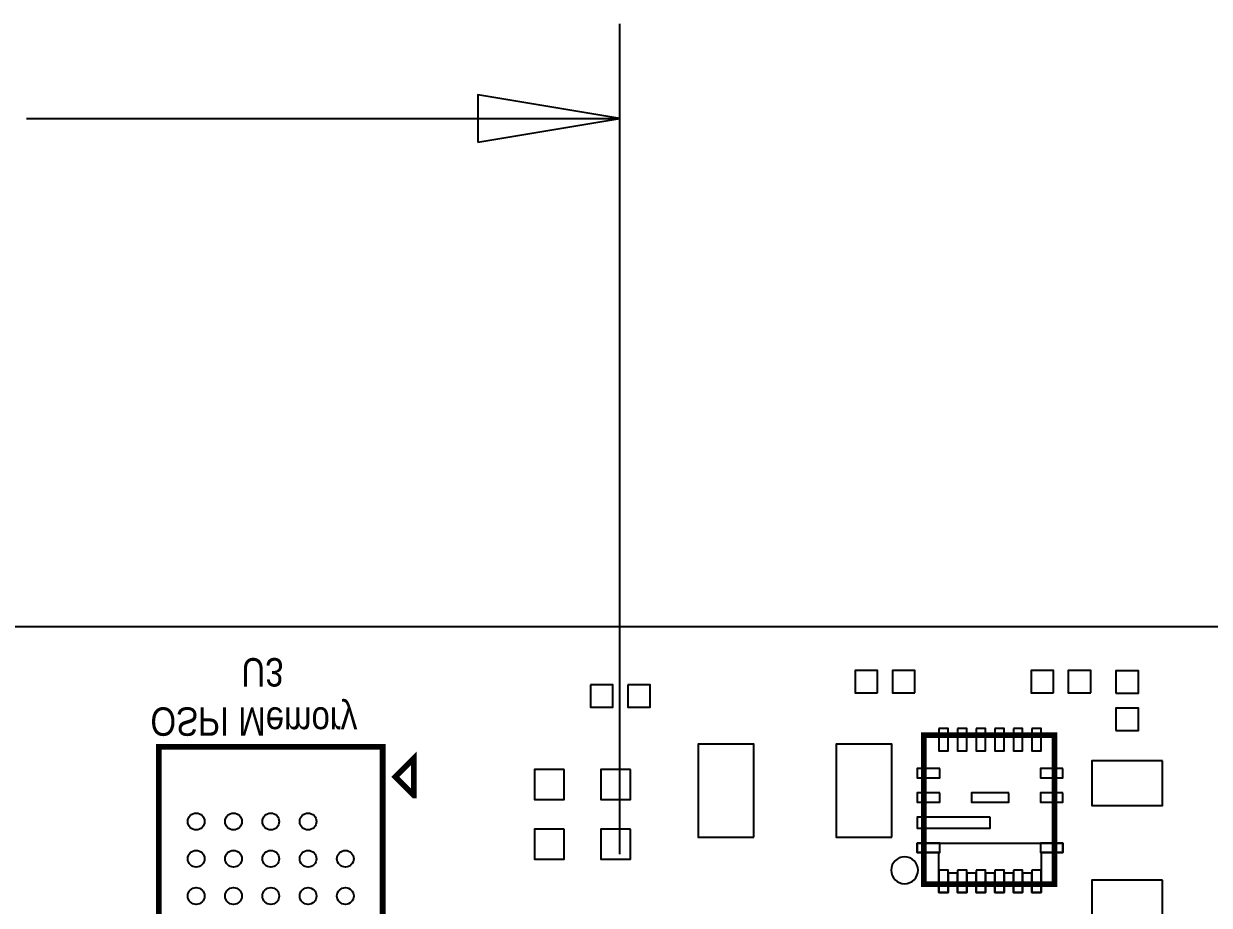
# Model space of a CAD drawing. Extents: x -25 to 108, y -8 to 51.
# Drawn here: x 46.74 to 78.53, y 27.53 to 51.18 of the extents above; entities that cross this region are included whole.
import ezdxf

# ---------------------------------------------------------------- set-up
doc = ezdxf.new("R2010")
doc.units = 0
for name, color, linetype in [('BG_ASSEMBLY_NOTES', 71, 'CONTINUOUS'), ('BG_OUTLINE', 1, 'CONTINUOUS'), ('BG_SILKBOTTOM20240221', 40, 'CONTINUOUS'), ('PIN_BOTTOM', 202, 'CONTINUOUS')]:
    doc.layers.add(name, color=color, linetype=linetype)

msp = doc.modelspace()

# ---------------------------------------------------------------- linework, layer by layer
at = {"layer": 'BG_ASSEMBLY_NOTES'}
for points in [[(62.723014, 28.90012), (62.723014, 51.181)], [(58.913014, 48.006), (62.723014, 48.641), (58.913014, 49.276), (58.913014, 48.006)], [(46.81855, 48.641), (62.723014, 48.641)]]:
    msp.add_lwpolyline(points, dxfattribs=at)
at = {"layer": 'BG_OUTLINE'}
msp.add_lwpolyline([(0.007874, 2.999994, 0.414214), (3.007868, 0), (88.507824, 0, 0.414214), (91.507818, 2.999994), (91.507818, 10.500106), (84.807806, 10.500106), (84.807806, 24.500078), (91.507818, 24.500078), (91.507818, 31.999936, 0.414214), (88.507824, 34.99993), (3.007868, 34.99993, 0.414214), (0.007874, 31.999936), (0.007874, 3.999992)], format="xyb", close=True, dxfattribs=at)
at = {"layer": 'BG_SILKBOTTOM20240221', "const_width": 0.1524}
for points in [[(74.378058, 32.098996), (74.378058, 28.099004), (70.877938, 28.099004), (70.877938, 32.098996), (74.378058, 32.098996)], [(56.365394, 31.781496), (50.365406, 31.781496), (50.365406, 23.781512), (56.365394, 23.781512), (56.365394, 31.781496)], [(57.205118, 31.481014), (57.205118, 30.481016), (57.204864, 30.481016), (56.704992, 30.980888), (57.205118, 31.481014)]]:
    msp.add_lwpolyline(points, dxfattribs=at)
at = {"layer": 'BG_SILKBOTTOM20240221'}
msp.add_lwpolyline([(70.718934, 28.4734, 1), (69.997066, 28.4734, 1)], format="xyb", close=True, dxfattribs=at)
at = {"layer": 'PIN_BOTTOM'}
for points in [[(69.633846, 33.22828), (69.633846, 33.82772), (69.034406, 33.82772), (69.034406, 33.22828)], [(70.63359, 33.22828), (70.63359, 33.82772), (70.03415, 33.82772), (70.03415, 33.22828)], [(74.348848, 33.22828), (74.348848, 33.82772), (73.749408, 33.82772), (73.749408, 33.22828)], [(75.348592, 33.22828), (75.348592, 33.82772), (74.749152, 33.82772), (74.749152, 33.22828)], [(76.02728, 33.220152), (76.62672, 33.220152), (76.62672, 33.819592), (76.02728, 33.819592)], [(61.938408, 33.44672), (61.938408, 32.84728), (62.537848, 32.84728), (62.537848, 33.44672)], [(62.938152, 33.44672), (62.938152, 32.84728), (63.537592, 32.84728), (63.537592, 33.44672)], [(76.02728, 32.220408), (76.62672, 32.220408), (76.62672, 32.819848), (76.02728, 32.819848)], [(71.275194, 32.272732), (71.275194, 31.672784), (71.52513, 31.672784), (71.52513, 32.272732)], [(71.775066, 32.272732), (71.775066, 31.672784), (72.025002, 31.672784), (72.025002, 32.272732)], [(72.275192, 32.272732), (72.275192, 31.672784), (72.525128, 31.672784), (72.525128, 32.272732)], [(72.775064, 32.272732), (72.775064, 31.672784), (73.025, 31.672784), (73.025, 32.272732)], [(73.27519, 32.272732), (73.27519, 31.672784), (73.525126, 31.672784), (73.525126, 32.272732)], [(73.775062, 32.272732), (73.775062, 31.672784), (74.024998, 31.672784), (74.024998, 32.272732)], [(66.321178, 29.356812), (66.321178, 31.856934), (64.821054, 31.856934), (64.821054, 29.356812)], [(70.020942, 29.356812), (70.020942, 31.856934), (68.520818, 31.856934), (68.520818, 29.356812)], [(61.23305, 31.17215), (60.43295, 31.17215), (60.43295, 30.37205), (61.23305, 30.37205)], [(63.01105, 31.17215), (62.21095, 31.17215), (62.21095, 30.37205), (63.01105, 30.37205)], [(71.300086, 31.197804), (70.700138, 31.197804), (70.700138, 30.947868), (71.300086, 30.947868)], [(74.600054, 31.197804), (74.000106, 31.197804), (74.000106, 30.947868), (74.600054, 30.947868)], [(77.27696, 31.409894), (75.37704, 31.409894), (75.37704, 30.209998), (77.27696, 30.209998)], [(71.300086, 30.547818), (70.700138, 30.547818), (70.700138, 30.297882), (71.300086, 30.297882)], [(73.150095, 30.547818), (72.150097, 30.547818), (72.150097, 30.297882), (73.150095, 30.297882)], [(74.600054, 30.547818), (74.000106, 30.547818), (74.000106, 30.297882), (74.600054, 30.297882)], [(72.649969, 29.897705), (70.700011, 29.897705), (70.700011, 29.597731), (72.649969, 29.597731)], [(61.23305, 29.57195), (60.43295, 29.57195), (60.43295, 28.77185), (61.23305, 28.77185)], [(63.01105, 29.57195), (62.21095, 29.57195), (62.21095, 28.77185), (63.01105, 28.77185)], [(70.700138, 29.197808), (74.600054, 29.197808), (74.600054, 28.947872), (74.024998, 28.947872), (74.024998, 27.87269), (73.775062, 27.87269), (73.775062, 28.392882), (73.525126, 28.392882), (73.525126, 27.87269), (73.27519, 27.87269), (73.27519, 28.392882), (73.025, 28.392882), (73.025, 27.87269), (72.775064, 27.87269), (72.775064, 28.392882), (72.525128, 28.392882), (72.525128, 27.87269), (72.275192, 27.87269), (72.275192, 28.392882), (72.025002, 28.392882), (72.025002, 27.87269), (71.775066, 27.87269), (71.775066, 28.392882), (71.52513, 28.392882), (71.52513, 27.87269), (71.275194, 27.87269), (71.275194, 28.947872), (70.700138, 28.947872)], [(71.300086, 29.197808), (70.700138, 29.197808), (70.700138, 28.947872), (71.300086, 28.947872)], [(74.600054, 29.197808), (74.000106, 29.197808), (74.000106, 28.947872), (74.600054, 28.947872)], [(71.275194, 28.472892), (71.275194, 27.872944), (71.52513, 27.872944), (71.52513, 28.472892)], [(71.775066, 28.472892), (71.775066, 27.872944), (72.025002, 27.872944), (72.025002, 28.472892)], [(72.275192, 28.472892), (72.275192, 27.872944), (72.525128, 27.872944), (72.525128, 28.472892)], [(72.775064, 28.472892), (72.775064, 27.872944), (73.025, 27.872944), (73.025, 28.472892)], [(73.27519, 28.472892), (73.27519, 27.872944), (73.525126, 27.872944), (73.525126, 28.472892)], [(73.775062, 28.472892), (73.775062, 27.872944), (74.024998, 27.872944), (74.024998, 28.472892)], [(77.27696, 28.210002), (75.37704, 28.210002), (75.37704, 27.010106), (77.27696, 27.010106)]]:
    msp.add_lwpolyline(points, close=True, dxfattribs=at)
for centre in [(51.365404, 29.7815), (52.365402, 29.7815), (53.3654, 29.7815), (54.365398, 29.7815), (51.365404, 28.781502), (52.365402, 28.781502), (53.3654, 28.781502), (54.365398, 28.781502), (55.365396, 28.781502), (51.365404, 27.781504), (52.365402, 27.781504), (53.3654, 27.781504), (54.365398, 27.781504), (55.365396, 27.781504)]:
    msp.add_circle(centre, 0.225044, dxfattribs=at)

# ---------------------------------------------------------------- texts
at = {"layer": 'BG_SILKBOTTOM20240221', "text_generation_flag": 2, "width": 0.866667}
for s, p in [('U3', (52.578, 34.163)), ('OSPI Memory', (50.1396, 32.8422))]:
    msp.add_text(s, height=0.762, rotation=180, dxfattribs=at).set_placement(p)

doc.saveas('drawing.dxf')
